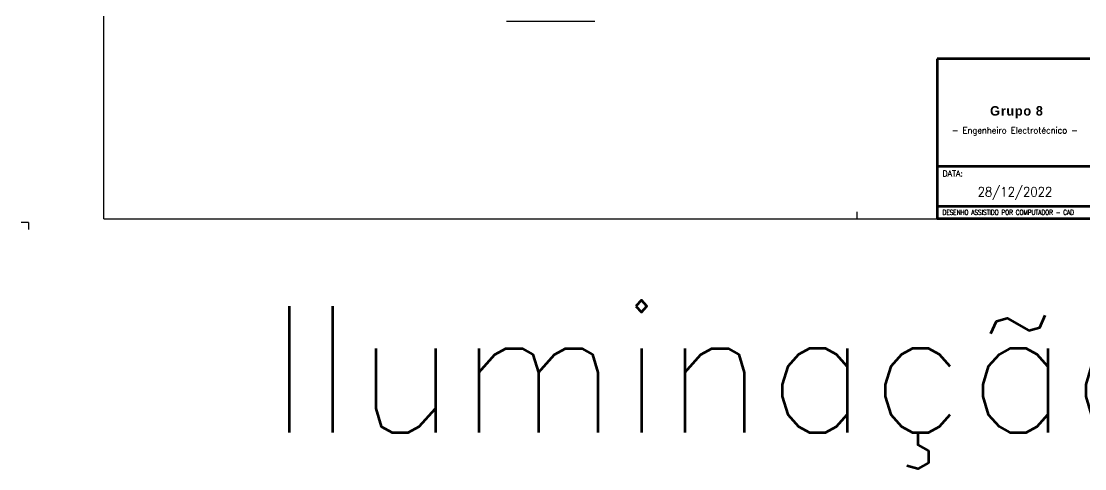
# Model space of a CAD drawing. Extents: x -8 to 729, y -363 to 534.
# Drawn here: x 377.3 to 444.6, y -17.8 to 10.5 of the extents above; entities that cross this region are included whole.
import ezdxf
from ezdxf.enums import TextEntityAlignment as Align

# ---------------------------------------------------------------- set-up
doc = ezdxf.new("R2010")
doc.units = 0
doc.header["$LTSCALE"] = 0.8
doc.header["$MEASUREMENT"] = 0
doc.layers.get('0').update_dxf_attribs({"color": 3, "linetype": 'CONTINUOUS'})
doc.layers.add('1', color=7, linetype='CONTINUOUS')
doc.layers.add('Desenho base', color=7, linetype='CONTINUOUS')
doc.styles.add('ROMANS', font='romans', dxfattribs={"width": 0.9})
doc.styles.get("Standard").update_dxf_attribs({"font": 'ROMANS'})

# ---------------------------------------------------------------- blocks, each defined once
blk = doc.blocks.new('Folha A3')
at = {"color": 0}
for p, q in [((21, 1), (21, 288)), ((231, 3), (231, 1)), ((0, 0), (-2, 0)), ((0, 0), (0, -2)), ((21, 1), (411, 1))]:
    blk.add_line(p, q, dxfattribs=at)

msp = doc.modelspace()

# ---------------------------------------------------------------- linework, layer by layer
at = {"color": 0, "lineweight": 120}
for p, q in [((471.044, 8.17), (435.284, 8.17)), ((435.284, 8.17), (435.284, -1.97)), ((471.044, -1.97), (435.284, -1.97))]:
    msp.add_line(p, q, dxfattribs=at)
at = {"color": 0, "lineweight": 60}
for p, q in [((435.284, 1.37), (471.044, 1.37)), ((445.104, -1.18), (435.284, -1.18))]:
    msp.add_line(p, q, dxfattribs=at)
at = {"layer": 'Desenho base', "color": 7}
msp.add_line((413.629, 10.526), (408.029, 10.526), dxfattribs=at)

# ---------------------------------------------------------------- block references
at = {"layer": '1', "xscale": 0.2268822454281782, "yscale": 0.2268822454281782, "zscale": 0.2268822454281782}
msp.add_blockref('Folha A3', (377.796, -2.197), dxfattribs=at)

# ---------------------------------------------------------------- texts
at = {"color": 0, "lineweight": 20, "style": 'ROMANS'}
msp.add_text('DATA:', height=0.36, dxfattribs=at).set_placement((435.618, 0.721))
at = {"color": 0, "lineweight": 20, "style": 'ROMANS', "width": 0.757635}
msp.add_text('DESENHO ASSISTIDO POR COMPUTADOR - CAD', height=0.304, dxfattribs=at).set_placement((435.618, -1.712), (443.932, -1.712), align=Align.FIT)
at = {"color": 7, "lineweight": 20, "insert": (440.194, -0.359), "char_height": 0.6, "width": 9.82, "attachment_point": 5, "style": 'ROMANS'}
msp.add_mtext('28/12/2022', dxfattribs=at)
at = {"layer": '1', "insert": (421.536, -12.649), "char_height": 8, "attachment_point": 5}
msp.add_mtext_dynamic_manual_height_columns('Iluminação', width=63.19061, gutter_width=15, heights=[0], dxfattribs=at)
at = {"layer": 'Desenho base', "lineweight": 20, "insert": (440.194, 4.233), "char_height": 1, "attachment_point": 5}
msp.add_mtext_dynamic_manual_height_columns('{\\fVivaldi|b1|i0|c0|p66;\\H0.6x;\\T1.1;\\C7; Grupo 8\\H1.66667x;\\P\\Fromans|c0;\\H0.2x;\\T1;\\P\\H2x;\\W0.95;- Engenheiro Electrotécnico -}', width=9.81896, gutter_width=2, heights=[0], dxfattribs=at)

doc.saveas('drawing.dxf')
